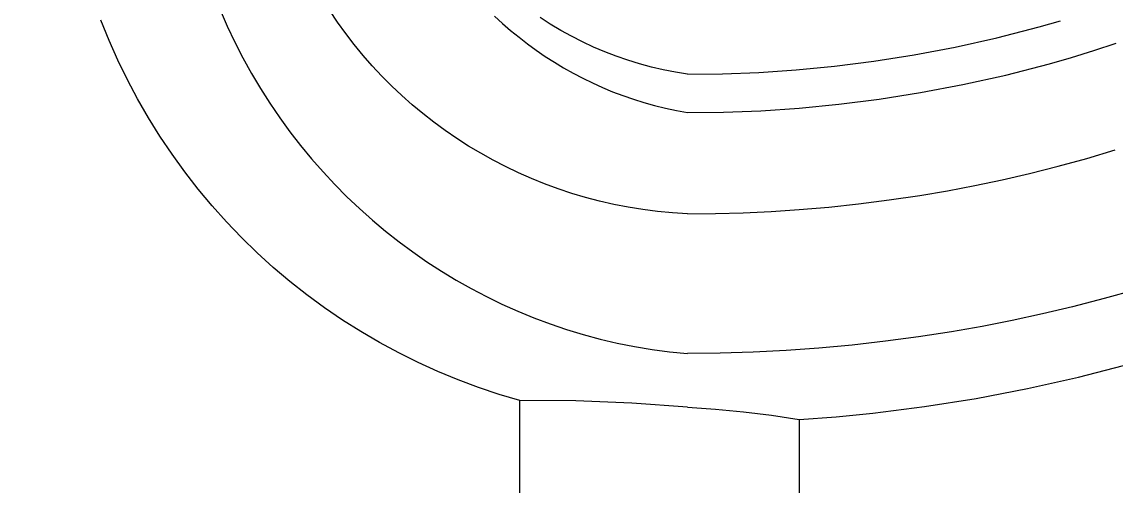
# Model space of a CAD drawing. Header units: inches. Extents: x -1 to 175, y 3 to 130.
# Drawn here: x 147.162 to 150.244, y 110.237 to 111.543 of the extents above; entities that cross this region are included whole.
import ezdxf

# ---------------------------------------------------------------- set-up
doc = ezdxf.new("R2010")
doc.units = ezdxf.units.IN
doc.header["$PDSIZE"] = -1
doc.layers.add('ZANO_R', color=7, linetype='Continuous', lineweight=0)
doc.layers.add('ZANO_W', color=1, linetype='Continuous', lineweight=0)
doc.styles.get("Standard").update_dxf_attribs({"font": 'ARIALUNI.TTF'})
doc.dimstyles.new('amerykanie', dxfattribs={"dimtxt": 50, "dimasz": 50, "dimexe": 0.5, "dimexo": 0.5, "dimgap": 1, "dimtad": 1, "dimdec": 0, "dimzin": 0, "dimlunit": 5, "dimtxsty": 'Standard', "dimcen": 0.09, "dimclrd": 1, "dimclre": 1, "dimclrt": 1, "dimazin": 0, "dimtfac": 1, "dimtdec": 0, "dimtmove": 0, "dimatfit": 3, "dimfxl": 1, "dimtzin": 0, "dimarcsym": 1})

# ---------------------------------------------------------------- blocks, each defined once
blk = doc.blocks.new('*D368')
at = {"layer": 'Defpoints', "color": 0}
for p in [(137.4775, 117.9367), (137.4775, 117.4851), (152.8964, 110.0175)]:
    blk.add_point(p, dxfattribs=at)
at = {"layer": 'ZANO_W', "color": 1, "lineweight": -2}
for p, q in [((137.4775, 117.9851), (137.4775, 118.4367)), ((152.8964, 110.5175), (152.8964, 118.4367)), ((151.8964, 117.9367), (138.4775, 117.9367))]:
    blk.add_line(p, q, dxfattribs=at)
at = {"layer": 'ZANO_W', "color": 1}
for points in [[(138.4775, 118.1034), (138.4775, 117.77), (137.4775, 117.9367)], [(151.8964, 117.77), (151.8964, 118.1034), (152.8964, 117.9367)]]:
    blk.add_solid(points, dxfattribs=at)
at = {"layer": 'ZANO_W', "color": 1, "insert": (145.187, 118.9558), "char_height": 1, "attachment_point": 5}
blk.add_mtext('15 7/16', dxfattribs=at)
blk = doc.blocks.new('*D370')
at = {"layer": 'Defpoints', "color": 0}
for p in [(149.1036, 116.9063), (152.9338, 94.0726), (157.9708, 94.0726)]:
    blk.add_point(p, dxfattribs=at)
at = {"layer": 'ZANO_W', "color": 1, "lineweight": -2}
for p, q in [((149.6036, 116.9063), (158.4708, 116.9063)), ((157.9708, 115.9063), (157.9708, 95.0726)), ((153.4338, 94.0726), (158.4708, 94.0726))]:
    blk.add_line(p, q, dxfattribs=at)
at = {"layer": 'ZANO_W', "color": 1}
for points in [[(158.1374, 115.9063), (157.8041, 115.9063), (157.9708, 116.9063)], [(157.8041, 95.0726), (158.1374, 95.0726), (157.9708, 94.0726)]]:
    blk.add_solid(points, dxfattribs=at)
at = {"layer": 'ZANO_W', "color": 1, "insert": (156.9517, 105.4895), "char_height": 1, "attachment_point": 5, "rotation": 90}
blk.add_mtext('22 13/16', dxfattribs=at)

msp = doc.modelspace()

# ---------------------------------------------------------------- linework, layer by layer
at = {"layer": 'ZANO_R'}
for p, q in [((147.72051, 111.57683), (147.74075, 111.53076)), ((148.05162, 111.54214), (148.02954, 111.57495)), ((147.40776, 111.49083), (147.38481, 111.54765)), ((148.49438, 111.55907), (148.51677, 111.53851)), ((148.65154, 111.53678), (148.62257, 111.55561)), ((150.02991, 111.52898), (150.09033, 111.54632)), ((147.74075, 111.53076), (147.7623, 111.4855)), ((148.07469, 111.51011), (148.05162, 111.54214)), ((148.51677, 111.53851), (148.53974, 111.5186)), ((148.53974, 111.5186), (148.56329, 111.49934)), ((148.68115, 111.51897), (148.65154, 111.53678)), ((148.71136, 111.5022), (148.68115, 111.51897)), ((149.91028, 111.49803), (150.02991, 111.52898)), ((147.43266, 111.43484), (147.40776, 111.49083)), ((147.7623, 111.4855), (147.78513, 111.44108)), ((148.09873, 111.47889), (148.07469, 111.51011)), ((148.56329, 111.49934), (148.58739, 111.48076)), ((148.74213, 111.48648), (148.71136, 111.5022)), ((148.77344, 111.47185), (148.74213, 111.48648)), ((149.79256, 111.47181), (149.91028, 111.49803)), ((150.18369, 111.46187), (150.24658, 111.48241)), ((148.12372, 111.44849), (148.09873, 111.47889)), ((148.58739, 111.48076), (148.61204, 111.46285)), ((148.61204, 111.46285), (148.63723, 111.44564)), ((148.80523, 111.45831), (148.77344, 111.47185)), ((148.83747, 111.44588), (148.80523, 111.45831)), ((149.67695, 111.45), (149.79256, 111.47181)), ((150.12108, 111.44268), (150.18369, 111.46187)), ((147.45949, 111.37974), (147.43266, 111.43484)), ((147.78513, 111.44108), (147.80922, 111.39757)), ((148.14964, 111.41892), (148.12372, 111.44849)), ((148.63723, 111.44564), (148.66293, 111.42915)), ((148.66293, 111.42915), (148.68914, 111.41338)), ((148.87012, 111.43458), (148.83747, 111.44588)), ((148.90315, 111.42442), (148.87012, 111.43458)), ((148.93651, 111.41541), (148.90315, 111.42442)), ((149.4527, 111.41821), (149.56361, 111.43224)), ((149.56361, 111.43224), (149.67695, 111.45)), ((149.93557, 111.39292), (150.05882, 111.42481)), ((150.05882, 111.42481), (150.12108, 111.44268)), ((147.80922, 111.39757), (147.83455, 111.35498)), ((148.17646, 111.3902), (148.14964, 111.41892)), ((148.20417, 111.36234), (148.17646, 111.3902)), ((148.68914, 111.41338), (148.71584, 111.39836)), ((148.71584, 111.39836), (148.74302, 111.38411)), ((148.97016, 111.40757), (148.93651, 111.41541)), ((149.00407, 111.40091), (148.97016, 111.40757)), ((149.03818, 111.39542), (149.00407, 111.40091)), ((149.03818, 111.39542), (149.13681, 111.39626)), ((149.13681, 111.39626), (149.23899, 111.4003)), ((149.23899, 111.4003), (149.3444, 111.4076)), ((149.3444, 111.4076), (149.4527, 111.41821)), ((149.81434, 111.36591), (149.93557, 111.39292)), ((147.4882, 111.3256), (147.45949, 111.37974)), ((148.23275, 111.33536), (148.20417, 111.36234)), ((148.74302, 111.38411), (148.77067, 111.37064)), ((148.77067, 111.37064), (148.79876, 111.35796)), ((149.69531, 111.34345), (149.81434, 111.36591)), ((147.83455, 111.35498), (147.86107, 111.31334)), ((148.26217, 111.30928), (148.23275, 111.33536)), ((148.79876, 111.35796), (148.8273, 111.3461)), ((148.8273, 111.3461), (148.85626, 111.33507)), ((148.85626, 111.33507), (148.88563, 111.32489)), ((149.57867, 111.32518), (149.69531, 111.34345)), ((147.51877, 111.27249), (147.4882, 111.3256)), ((147.86107, 111.31334), (147.88878, 111.27267)), ((148.29241, 111.28411), (148.26217, 111.30928)), ((148.88563, 111.32489), (148.9154, 111.31558)), ((148.9154, 111.31558), (148.94555, 111.30715)), ((148.94555, 111.30715), (148.97608, 111.29961)), ((148.97608, 111.29961), (149.00696, 111.293)), ((149.24481, 111.29239), (149.3532, 111.29987)), ((149.3532, 111.29987), (149.46457, 111.31076)), ((149.46457, 111.31076), (149.57867, 111.32518)), ((147.55115, 111.22047), (147.51877, 111.27249)), ((147.88878, 111.27267), (147.91765, 111.23297)), ((148.32346, 111.25987), (148.29241, 111.28411)), ((149.00696, 111.293), (149.03818, 111.28731)), ((149.03818, 111.28731), (149.1397, 111.28824)), ((149.1397, 111.28824), (149.24481, 111.29239)), ((148.35529, 111.23656), (148.32346, 111.25987)), ((148.38788, 111.21422), (148.35529, 111.23656)), ((147.58532, 111.16959), (147.55115, 111.22047)), ((147.91765, 111.23297), (147.94764, 111.19428)), ((148.42121, 111.19284), (148.38788, 111.21422)), ((147.94764, 111.19428), (147.97874, 111.15661)), ((148.45526, 111.17246), (148.42121, 111.19284)), ((150.16425, 111.1578), (150.24446, 111.18165)), ((147.62123, 111.11993), (147.58532, 111.16959)), ((147.97874, 111.15661), (148.01091, 111.11998)), ((148.49001, 111.15309), (148.45526, 111.17246)), ((148.52544, 111.13475), (148.49001, 111.15309)), ((150.08354, 111.13567), (150.16425, 111.1578)), ((147.65883, 111.07154), (147.62123, 111.11993)), ((148.01091, 111.11998), (148.04413, 111.08441)), ((148.56152, 111.11748), (148.52544, 111.13475)), ((148.59824, 111.10129), (148.56152, 111.11748)), ((149.92559, 111.09758), (150.00239, 111.11525)), ((150.00239, 111.11525), (150.08354, 111.13567)), ((148.04413, 111.08441), (148.07837, 111.04991)), ((148.63557, 111.0862), (148.59824, 111.10129)), ((148.6735, 111.07226), (148.63557, 111.0862)), ((149.77104, 111.06676), (149.84847, 111.08142)), ((149.84847, 111.08142), (149.92559, 111.09758)), ((147.69808, 111.02448), (147.65883, 111.07154)), ((148.07837, 111.04991), (148.11361, 111.0165)), ((148.71201, 111.05946), (148.6735, 111.07226)), ((148.75106, 111.04786), (148.71201, 111.05946)), ((149.6069, 111.04073), (149.69335, 111.0536)), ((149.69335, 111.0536), (149.77104, 111.06676)), ((147.73893, 110.97881), (147.69808, 111.02448)), ((148.79065, 111.03745), (148.75106, 111.04786)), ((148.83075, 111.02828), (148.79065, 111.03745)), ((148.87134, 111.02036), (148.83075, 111.02828)), ((148.9124, 111.01372), (148.87134, 111.02036)), ((149.35292, 111.01342), (149.43665, 111.02071)), ((149.43665, 111.02071), (149.52021, 111.02966)), ((149.52021, 111.02966), (149.6069, 111.04073)), ((148.11361, 111.0165), (148.14983, 110.98421)), ((148.95391, 111.00839), (148.9124, 111.01372)), ((148.99584, 111.00438), (148.95391, 111.00839)), ((149.03818, 111.00172), (148.99584, 111.00438)), ((149.03818, 111.00172), (149.11694, 111.00223)), ((149.11694, 111.00223), (149.19567, 111.00439)), ((149.19567, 111.00439), (149.27434, 111.00813)), ((149.27434, 111.00813), (149.35292, 111.01342)), ((147.78134, 110.93457), (147.73893, 110.97881)), ((148.14983, 110.98421), (148.18699, 110.95305)), ((147.82526, 110.89183), (147.78134, 110.93457)), ((148.18699, 110.95305), (148.22507, 110.92304)), ((148.22507, 110.92304), (148.26405, 110.8942)), ((147.87063, 110.85064), (147.82526, 110.89183)), ((148.26405, 110.8942), (148.30389, 110.86654)), ((148.30389, 110.86654), (148.34458, 110.84009)), ((147.91739, 110.81103), (147.87063, 110.85064)), ((148.34458, 110.84009), (148.38608, 110.81488)), ((147.9655, 110.77307), (147.91739, 110.81103)), ((148.38608, 110.81488), (148.42837, 110.79093)), ((148.01489, 110.73679), (147.9655, 110.77307)), ((148.42837, 110.79093), (148.47142, 110.76827)), ((150.30208, 110.78784), (150.21304, 110.76275)), ((148.47142, 110.76827), (148.51521, 110.74694)), ((148.51521, 110.74694), (148.55972, 110.72696)), ((150.21304, 110.76275), (150.12348, 110.73955)), ((148.0655, 110.70225), (148.01489, 110.73679)), ((148.55972, 110.72696), (148.60491, 110.70836)), ((150.03889, 110.71948), (149.95392, 110.70108)), ((150.12348, 110.73955), (150.03889, 110.71948)), ((148.11728, 110.66947), (148.0655, 110.70225)), ((148.60491, 110.70836), (148.65076, 110.69117)), ((148.65076, 110.69117), (148.69724, 110.67543)), ((149.8686, 110.68434), (149.78297, 110.66927)), ((149.95392, 110.70108), (149.8686, 110.68434)), ((148.17016, 110.63851), (148.11728, 110.66947)), ((148.69724, 110.67543), (148.74433, 110.66115)), ((148.74433, 110.66115), (148.79201, 110.64837)), ((149.68973, 110.65478), (149.59621, 110.64224)), ((149.78297, 110.66927), (149.68973, 110.65478)), ((148.22408, 110.60939), (148.17016, 110.63851)), ((148.79201, 110.64837), (148.84023, 110.63713)), ((148.84023, 110.63713), (148.88899, 110.62744)), ((148.88899, 110.62744), (148.93825, 110.61934)), ((148.93825, 110.61934), (148.98799, 110.61286)), ((149.40848, 110.62299), (149.31604, 110.61638)), ((149.50245, 110.63165), (149.40848, 110.62299)), ((149.59621, 110.64224), (149.50245, 110.63165)), ((148.27898, 110.58215), (148.22408, 110.60939)), ((148.98799, 110.61286), (149.03818, 110.60802)), ((149.13086, 110.60887), (149.03818, 110.60802)), ((149.22349, 110.61167), (149.13086, 110.60887)), ((149.31604, 110.61638), (149.22349, 110.61167)), ((148.33478, 110.55683), (148.27898, 110.58215)), ((148.39143, 110.53345), (148.33478, 110.55683)), ((150.14054, 110.54109), (150.29308, 110.58058)), ((148.44885, 110.51205), (148.39143, 110.53345)), ((149.99691, 110.50896), (150.14054, 110.54109)), ((148.50698, 110.49265), (148.44885, 110.51205)), ((149.85227, 110.48135), (149.99691, 110.50896)), ((148.56574, 110.47526), (148.50698, 110.49265)), ((148.7234, 110.47393), (148.56574, 110.47526)), ((148.56574, 108.63952), (148.56574, 110.47526)), ((148.88093, 110.46758), (148.7234, 110.47393)), ((149.03818, 110.45624), (148.88093, 110.46758)), ((149.70682, 110.45833), (149.85227, 110.48135)), ((149.03818, 110.45624), (149.11728, 110.45111)), ((149.11728, 110.45111), (149.19618, 110.44362)), ((149.19618, 110.44362), (149.27483, 110.43377)), ((149.27483, 110.43377), (149.35314, 110.42157)), ((149.45707, 110.4296), (149.56079, 110.43991)), ((149.56079, 110.43991), (149.70682, 110.45833)), ((149.35314, 110.42157), (149.45707, 110.4296)), ((149.35314, 110.42157), (149.35314, 108.63952))]:
    msp.add_line(p, q, dxfattribs=at)

# ---------------------------------------------------------------- dimensions: what is measured, and where the dimension line sits
at = {"layer": 'ZANO_W'}
dim = msp.add_linear_dim(base=(137.47751, 117.93668), p1=(152.89644, 110.01747), p2=(137.47751, 117.48508), dimstyle='amerykanie', override={"dimtxt": 1, "dimasz": 1, "dimgap": 0.5, "dimdec": 4, "dimaunit": 1, "dimadec": 1, "dimtdec": 4, "dimtmove": 1, "dimfrac": 2}, dxfattribs=at)
dim.commit()
dim.dimension.update_dxf_attribs({"geometry": '*D368', "text_midpoint": (145.18698, 118.95578)})
dim = msp.add_linear_dim(base=(157.97077, 94.07262), p1=(149.10362, 116.90633), p2=(152.93377, 94.07262), angle=90, dimstyle='amerykanie', override={"dimtxt": 1, "dimasz": 1, "dimgap": 0.5, "dimdec": 4, "dimaunit": 1, "dimadec": 1, "dimtdec": 4, "dimtmove": 1, "dimfrac": 2}, dxfattribs=at)
dim.commit()
dim.dimension.update_dxf_attribs({"geometry": '*D370', "text_midpoint": (156.95167, 105.48947)})

doc.saveas('drawing.dxf')
